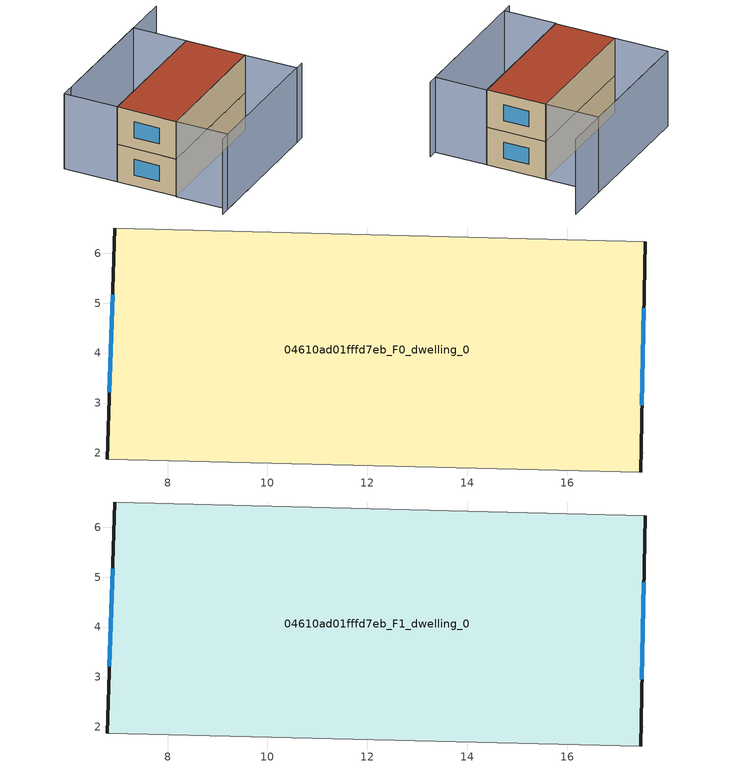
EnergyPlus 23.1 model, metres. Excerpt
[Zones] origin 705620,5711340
04610ad01fffd7eb_F0_dwelling_0
 floor ground (EU_floor_Construction): 17.56,6.23 17.47,1.62 6.79,1.88 6.94,6.5 z0
 wall outside (EU_wall_Construction): 17.47,1.62 17.56,6.23 / 6.94,6.5 6.79,1.88 z0:3
 wall adiabatic (EU_wall_Construction): 17.56,6.23 6.94,6.5 / 6.79,1.88 17.47,1.62 z0:3
 window (EU_Window_Construction): 17.5,2.95 17.53,4.9 / 6.9,5.17 6.84,3.21 z0.87:2.13
04610ad01fffd7eb_F1_dwelling_0
 floor to 04610ad01fffd7eb_F0_dwelling_0 (EU_floor_Construction): 17.56,6.23 17.47,1.62 6.79,1.88 6.94,6.5 z3
 wall outside (EU_wall_Construction): 17.47,1.62 17.56,6.23 / 6.94,6.5 6.79,1.88 z3:6
 wall adiabatic (EU_wall_Construction): 17.56,6.23 6.94,6.5 / 6.79,1.88 17.47,1.62 z3:6
 window (EU_Window_Construction): 17.5,2.95 17.53,4.9 / 6.9,5.17 6.84,3.21 z3.87:5.13
 roof outside (EU_roof_Construction): 17.47,1.62 17.56,6.23 6.94,6.5 6.79,1.88 z6
shading: 5.92,-2.15 18.15,-2.43 / 21.17,10.26 8.1,10.62 / 17.39,-2.42 6.68,-2.17 / 6.68,-2.17 6.77,1.88 / 6.77,1.88 17.48,1.63 / 17.48,1.63 17.39,-2.42 / 17.56,6.23 6.94,6.5 / 6.94,6.5 7.04,10.65 / 7.04,10.65 17.67,10.38 / 17.67,10.38 17.56,6.23 z0:6
[Building]
EU S2 Campaign: North Axis=0; Terrain=City; Solar Distribution=FullExterior
[Site:Location]
London: Latitude=51.5; Longitude=-0.5; Time Zone=0; Elevation=25
[SizingPeriod:WeatherFileDays]
AnnualSizingPeriod: Begin Month=1; Begin Day of Month=1; End Month=12; End Day of Month=31; Day of Week for Start Day=Monday; Use Weather File Daylight Saving Period=No; Use Weather File Rain and Snow Indicators=No
[MATERIAL]
EU_InternalMass_Material: Roughness=MediumRough; Thickness=0.1; Conductivity=1; Density=1800; Specific Heat=900; Thermal Absorptance=0.9; Solar Absorptance=0.7; Visible Absorptance=0.7
[MATERIAL:NOMASS] Roughness=MediumRough; Thermal Absorptance=0.9; Solar Absorptance=0.7; Visible Absorptance=0.7
Name | Thermal Resistance
EU_wall_NoMass | 0.724719
EU_roof_NoMass | 2.98947
EU_floor_NoMass | 2.39157
[WINDOWMATERIAL:SIMPLEGLAZINGSYSTEM]
EU_Window_SimpleGlazing: UFactor=2.63425; Solar Heat Gain Coefficient=0.76; Visible Transmittance=0.76
[CONSTRUCTION]
EU_wall_Construction: EU_wall_NoMass
EU_roof_Construction: EU_roof_NoMass
EU_floor_Construction: EU_floor_NoMass
EU_Window_Construction: EU_Window_SimpleGlazing
EU_InternalMass_Construction: EU_InternalMass_Material
[ZONE] Type=1; Multiplier=1; Ceiling Height=autocalculate; Floor Area=autocalculate; Part of Total Floor Area=Yes
Name | Volume
04610ad01fffd7eb_F0_dwelling_0 | 147.713
04610ad01fffd7eb_F1_dwelling_0 | 147.714
[INTERNALMASS] Construction=EU_InternalMass_Construction; Surface Area=49.238
Name | Zone or ZoneList
04610ad01fffd7eb_F0_dwelling_0_EU_InternalMass | 04610ad01fffd7eb_F0_dwelling_0
04610ad01fffd7eb_F1_dwelling_0_EU_InternalMass | 04610ad01fffd7eb_F1_dwelling_0
[OTHEREQUIPMENT] Fuel Type=Electricity; Design Level Calculation Method=Watts/Area; Power per Zone Floor Area=1; Fraction Latent=0; Fraction Radiant=0; Fraction Lost=0; Carbon Dioxide Generation Rate=0; EndUse Subcategory=EU_Step8_InternalGains
Name | Zone or ZoneList or Space or SpaceList | Schedule
EU_Step8_InternalGain_04610ad01fffd7eb_F0_dwelling_0_f000 | 04610ad01fffd7eb_F0_dwelling_0 | EU_Step8_GainSchedule_04610ad01fffd7eb_F0_dwelling_0_f000
EU_Step8_InternalGain_04610ad01fffd7eb_F1_dwelling_0_f000 | 04610ad01fffd7eb_F1_dwelling_0 | EU_Step8_GainSchedule_04610ad01fffd7eb_F1_dwelling_0_f000
[ZONEVENTILATION:DESIGNFLOWRATE] Schedule=EU_AlwaysOn; Design Flow Rate Calculation Method=AirChanges/Hour; Air Changes per Hour=0.418135; Ventilation Type=Natural; Fan Pressure Rise=0; Fan Total Efficiency=1; Constant Term Coefficient=1; Temperature Term Coefficient=0; Velocity Term Coefficient=0; Velocity Squared Term Coefficient=0; Minimum Indoor Temperature=-100; Maximum Indoor Temperature=100; Delta Temperature=-100; Minimum Outdoor Temperature=-100; Maximum Outdoor Temperature=100; Maximum Wind Speed=40
Name | Zone or ZoneList or Space or SpaceList
EU_ConstantAir_04610ad01fffd7eb_F0_dwelling_0 | 04610ad01fffd7eb_F0_dwelling_0
EU_ConstantAir_04610ad01fffd7eb_F1_dwelling_0 | 04610ad01fffd7eb_F1_dwelling_0
[HVACTEMPLATE:THERMOSTAT] Constant Heating Setpoint=20; Constant Cooling Setpoint=50
EU_HeatOnly_04610ad01fffd7eb_F0_dwelling_0; EU_HeatOnly_04610ad01fffd7eb_F1_dwelling_0
[HVACTEMPLATE:ZONE:IDEALLOADSAIRSYSTEM] System Availability Schedule=EU_AlwaysOn; Maximum Heating Supply Air Temperature=50; Minimum Cooling Supply Air Temperature=13; Maximum Heating Supply Air Humidity Ratio=0.0156; Minimum Cooling Supply Air Humidity Ratio=0.0077; Heating Limit=NoLimit; Cooling Limit=NoLimit; Heating Availability Schedule=EU_AlwaysOn; Cooling Availability Schedule=EU_CoolingOff; Dehumidification Control Type=ConstantSensibleHeatRatio; Cooling Sensible Heat Ratio=0.7; Dehumidification Setpoint=60; Humidification Control Type=None; Humidification Setpoint=30; Outdoor Air Method=None; Outdoor Air Flow Rate per Person=0.00944; Outdoor Air Flow Rate per Zone Floor Area=0; Outdoor Air Flow Rate per Zone=0; Demand Controlled Ventilation Type=None; Outdoor Air Economizer Type=NoEconomizer; Heat Recovery Type=None; Sensible Heat Recovery Effectiveness=0.7; Latent Heat Recovery Effectiveness=0.65
Name | Template Thermostat
04610ad01fffd7eb_F0_dwelling_0 | EU_HeatOnly_04610ad01fffd7eb_F0_dwelling_0
04610ad01fffd7eb_F1_dwelling_0 | EU_HeatOnly_04610ad01fffd7eb_F1_dwelling_0
[SIZING:ZONE] Zone Cooling Design Supply Air Temperature Input Method=SupplyAirTemperature; Zone Cooling Design Supply Air Temperature=13; Zone Heating Design Supply Air Temperature Input Method=SupplyAirTemperature; Zone Heating Design Supply Air Temperature=50; Zone Cooling Design Supply Air Humidity Ratio=0.008; Zone Heating Design Supply Air Humidity Ratio=0.008; Cooling Design Air Flow Method=DesignDay; Cooling Design Air Flow Rate=0; Cooling Minimum Air Flow per Zone Floor Area=0.000762; Cooling Minimum Air Flow=0; Cooling Minimum Air Flow Fraction=0.2; Heating Design Air Flow Method=DesignDay; Heating Design Air Flow Rate=0; Heating Maximum Air Flow per Zone Floor Area=0.002032; Heating Maximum Air Flow=0.141576; Heating Maximum Air Flow Fraction=0.3; Account for Dedicated Outdoor Air System=No; Dedicated Outdoor Air System Control Strategy=NeutralSupplyAir; Dedicated Outdoor Air Low Setpoint Temperature for Design=autosize; Dedicated Outdoor Air High Setpoint Temperature for Design=autosize; Zone Load Sizing Method=Sensible Load Only No Latent Load; Zone Latent Cooling Design Supply Air Humidity Ratio Input Method=HumidityRatioDifference; Zone Cooling Design Supply Air Humidity Ratio Difference=0.005; Zone Latent Heating Design Supply Air Humidity Ratio Input Method=HumidityRatioDifference; Zone Humidification Design Supply Air Humidity Ratio Difference=0.005
04610ad01fffd7eb_F0_dwelling_0; 04610ad01fffd7eb_F1_dwelling_0
[SCHEDULE:CONSTANT]
Name | Hourly Value
EU_AlwaysOn | 1
EU_CoolingOff | 0
[SCHEDULE:FILE] Column Number=1; Rows to Skip at Top=0; Number of Hours of Data=8760; Column Separator=Comma; Interpolate to Timestep=No; Minutes per Item=60; Adjust Schedule for Daylight Savings=Yes
Name | File
EU_Step8_GainSchedule_04610ad01fffd7eb_F0_dwelling_0_f000 | ../../schedules/04610ad01fffd7eb/04610ad01fffd7eb_F0_dwelling_0_f000_gain.csv
EU_Step8_GainSchedule_04610ad01fffd7eb_F1_dwelling_0_f000 | ../../schedules/04610ad01fffd7eb/04610ad01fffd7eb_F1_dwelling_0_f000_gain.csv
